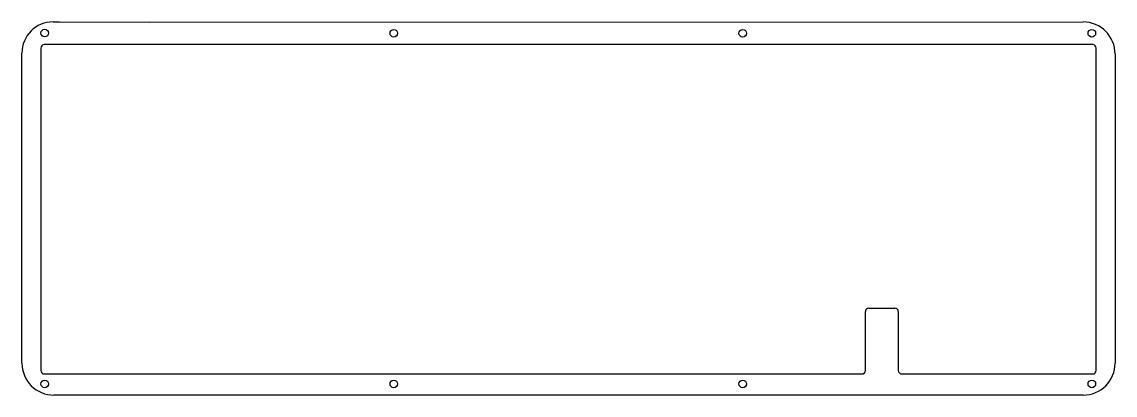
# Model space of a CAD drawing. Extents: x 58 to 374, y -196 to -88.
import ezdxf

# ---------------------------------------------------------------- set-up
doc = ezdxf.new("R2010")
doc.units = 0
doc.header["$MEASUREMENT"] = 0
doc.layers.get('0').update_dxf_attribs({"linetype": 'CONTINUOUS'})

msp = doc.modelspace()

# ---------------------------------------------------------------- linework, layer by layer
at = {"color": 0}
for p, q in [((67.3, -88.49), (69.14, -88.49)), ((69.14, -88.49), (95.08, -88.54)), ((95.08, -88.54), (364.71, -88.53)), ((58.25, -187.2), (58.25, -97.53)), ((63.7, -96.09), (63.7, -189.34)), ((367.5, -95.09), (64.7, -95.09)), ((368.5, -189.34), (368.5, -96.09)), ((373.96, -97.79), (373.96, -187.2)), ((301.83, -189.34), (301.83, -172.29)), ((302.83, -171.29), (310.35, -171.29)), ((311.35, -172.29), (311.35, -189.34)), ((64.7, -190.34), (300.83, -190.34)), ((312.35, -190.34), (367.5, -190.34)), ((364.7, -196.47), (67.52, -196.47))]:
    msp.add_line(p, q, dxfattribs=at)
at = {"linetype": 'Continuous'}
for centre in [(64.87, -91.73), (165.66, -91.79), (266.44, -91.79), (367.23, -91.79), (64.87, -193.22), (165.66, -193.22), (266.44, -193.22), (367.23, -193.22)]:
    msp.add_circle(centre, 1.1, dxfattribs=at)
at = {"color": 0}
for centre, radius, start, end in [((67.3, -97.53), 9.04, 90, 180), ((364.7, -97.79), 9.26, 0, 89.9397), ((64.7, -96.09), 1, 90, 180), ((367.5, -96.09), 1, 0, 90), ((302.83, -172.29), 1, 90, 180), ((310.35, -172.29), 1, 0, 90), ((67.52, -187.2), 9.26, 180, 270), ((64.7, -189.34), 1, 180, 270), ((300.83, -189.34), 1, 270, 0), ((312.35, -189.34), 1, 180, 270), ((364.7, -187.2), 9.26, 270, 0), ((367.5, -189.34), 1, 270, 0)]:
    msp.add_arc(centre, radius, start, end, dxfattribs=at)

doc.saveas('drawing.dxf')
